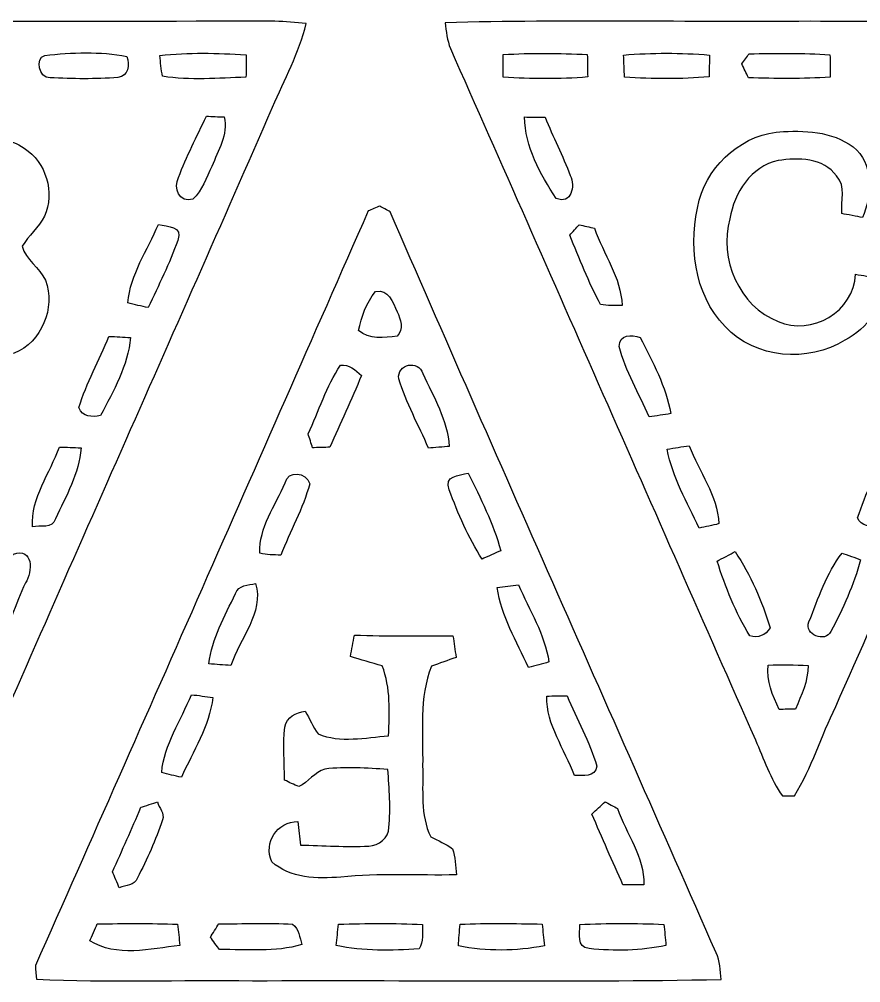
# Model space of a CAD drawing. Header units: centimetres. Extents: x -10.2 to 10.2, y -13.4 to 13.3.
# Drawn here: x -2.3 to 3.07, y 7.19 to 13.34 of the extents above; entities that cross this region are included whole.
import ezdxf

# ---------------------------------------------------------------- set-up
doc = ezdxf.new("R2010")
doc.units = ezdxf.units.CM
doc.header["$MEASUREMENT"] = 0
doc.layers.add('Camada 1', color=7, linetype='Continuous')

msp = doc.modelspace()

# ---------------------------------------------------------------- linework, layer by layer
at = {"layer": 'Camada 1', "color": 156}
for points, knots in [([(-4.86692, 13.31418), (-4.80835, 13.31912), (-4.74944, 13.3237), (-4.69018, 13.32441), (-4.69018, 13.32441), (-3.34997, 13.32476), (-2.00978, 13.32441), (-0.66957, 13.32476), (-0.66957, 13.32476), (-0.60254, 13.32441), (-0.53586, 13.31806), (-0.46955, 13.30995), (-0.46955, 13.30995), (-0.5154, 13.12298), (-0.60819, 12.95293), (-0.68367, 12.7769), (-0.68367, 12.7769), (-1.32467, 11.31181), (-1.97801, 9.85202), (-2.61584, 8.38552), (-2.61584, 8.38552), (-2.65148, 8.38411), (-2.68639, 8.3827), (-2.72167, 8.38129), (-2.72167, 8.38129), (-3.42159, 9.94515), (-4.10491, 11.51678), (-4.80024, 13.08276), (-4.80024, 13.08276), (-4.83588, 13.15543), (-4.8588, 13.2334), (-4.86692, 13.31418)], [0, 0, 0, 0, 0.1111111, 0.1111111, 0.1111111, 0.1111111, 0.2222222, 0.2222222, 0.2222222, 0.2222222, 0.3333333, 0.3333333, 0.3333333, 0.3333333, 0.4444444, 0.4444444, 0.4444444, 0.4444444, 0.5555556, 0.5555556, 0.5555556, 0.5555556, 0.6666667, 0.6666667, 0.6666667, 0.6666667, 0.7777778, 0.7777778, 0.7777778, 0.7777778, 1, 1, 1, 1]), ([(0.41768, 13.31595), (1.19486, 13.33641), (1.97309, 13.31841), (2.75061, 13.32512), (2.75061, 13.32512), (3.43322, 13.31806), (4.11692, 13.33782), (4.79918, 13.31453), (4.79918, 13.31453), (4.79178, 13.26056), (4.78825, 13.20518), (4.76708, 13.15472), (4.76708, 13.15472), (4.14796, 11.75419), (3.53094, 10.35261), (2.91253, 8.95173), (2.91253, 8.95173), (2.82081, 8.76334), (2.75802, 8.5605), (2.64829, 8.38129), (2.64829, 8.38129), (2.62924, 8.38129), (2.59115, 8.38094), (2.5721, 8.38094), (2.5721, 8.38094), (2.49519, 8.49029), (2.45251, 8.61836), (2.39888, 8.73936), (2.39888, 8.73936), (1.74978, 10.20973), (1.10277, 11.68118), (0.45191, 13.15084), (0.45191, 13.15084), (0.43003, 13.20341), (0.42579, 13.26056), (0.41768, 13.31595)], [0, 0, 0, 0, 0.1, 0.1, 0.1, 0.1, 0.2, 0.2, 0.2, 0.2, 0.3, 0.3, 0.3, 0.3, 0.4, 0.4, 0.4, 0.4, 0.5, 0.5, 0.5, 0.5, 0.6, 0.6, 0.6, 0.6, 0.7, 0.7, 0.7, 0.7, 0.8, 0.8, 0.8, 0.8, 1, 1, 1, 1]), ([(-2.13924, 13.10745), (-2.13924, 13.10745), (-2.13924, 13.10745), (-2.13924, 13.10745), (-2.13924, 13.10745), (-2.20169, 13.09088), (-2.17805, 12.96105), (-2.10502, 12.96493), (-2.10502, 12.96493), (-1.96074, 12.95646), (-1.81539, 12.95576), (-1.67145, 12.96564), (-1.67145, 12.96564), (-1.60408, 12.97446), (-1.59702, 13.04501), (-1.61361, 13.0997), (-1.61361, 13.0997), (-1.78505, 13.13532), (-1.96603, 13.12474), (-2.13924, 13.10745)], [0, 0, 0, 0, 0.1666667, 0.1666667, 0.1666667, 0.1666667, 0.3333333, 0.3333333, 0.3333333, 0.3333333, 0.5, 0.5, 0.5, 0.5, 0.6666667, 0.6666667, 0.6666667, 0.6666667, 1, 1, 1, 1]), ([(-1.40334, 13.10675), (-1.40334, 13.10675), (-1.40334, 13.10675), (-1.40334, 13.10675), (-1.40334, 13.10675), (-1.39946, 13.0623), (-1.39664, 13.0175), (-1.38606, 12.97375), (-1.38606, 12.97375), (-1.21038, 12.94729), (-1.03082, 12.96105), (-0.85372, 12.96846), (-0.85372, 12.96846), (-0.85336, 13.01608), (-0.85302, 13.06371), (-0.85336, 13.11098), (-0.85336, 13.11098), (-1.03645, 13.12227), (-1.22096, 13.12757), (-1.40334, 13.10675)], [0, 0, 0, 0, 0.1666667, 0.1666667, 0.1666667, 0.1666667, 0.3333333, 0.3333333, 0.3333333, 0.3333333, 0.5, 0.5, 0.5, 0.5, 0.6666667, 0.6666667, 0.6666667, 0.6666667, 1, 1, 1, 1]), ([(0.78916, 13.11204), (0.78916, 13.11204), (0.78916, 13.11204), (0.78916, 13.11204), (0.78916, 13.11204), (0.78846, 13.06442), (0.78846, 13.01644), (0.7888, 12.96882), (0.7888, 12.96882), (0.96838, 12.95576), (1.14899, 12.95505), (1.3282, 12.96951), (1.3282, 12.96951), (1.32785, 13.01714), (1.32679, 13.06476), (1.32574, 13.11239), (1.32574, 13.11239), (1.14687, 13.12192), (0.96767, 13.12403), (0.78916, 13.11204)], [0, 0, 0, 0, 0.1666667, 0.1666667, 0.1666667, 0.1666667, 0.3333333, 0.3333333, 0.3333333, 0.3333333, 0.5, 0.5, 0.5, 0.5, 0.6666667, 0.6666667, 0.6666667, 0.6666667, 1, 1, 1, 1]), ([(1.55787, 13.10922), (1.55787, 13.10922), (1.55787, 13.10922), (1.55787, 13.10922), (1.55787, 13.10922), (1.55892, 13.0623), (1.56104, 13.01537), (1.5642, 12.96846), (1.5642, 12.96846), (1.74378, 12.95576), (1.92439, 12.95541), (2.10431, 12.97022), (2.10431, 12.97022), (2.10502, 13.01644), (2.10538, 13.063), (2.10538, 13.10922), (2.10538, 13.10922), (1.92334, 13.12474), (1.73989, 13.12474), (1.55787, 13.10922)], [0, 0, 0, 0, 0.1666667, 0.1666667, 0.1666667, 0.1666667, 0.3333333, 0.3333333, 0.3333333, 0.3333333, 0.5, 0.5, 0.5, 0.5, 0.6666667, 0.6666667, 0.6666667, 0.6666667, 1, 1, 1, 1]), ([(2.31245, 13.05348), (2.31245, 13.05348), (2.31245, 13.05348), (2.31245, 13.05348), (2.31245, 13.05348), (2.32621, 13.02384), (2.33997, 12.99457), (2.35479, 12.96493), (2.35479, 12.96493), (2.52871, 12.95823), (2.70298, 12.95576), (2.87689, 12.96916), (2.87689, 12.96916), (2.87689, 13.01679), (2.87655, 13.06407), (2.87548, 13.11133), (2.87548, 13.11133), (2.70369, 13.12474), (2.53083, 13.1198), (2.35866, 13.11733), (2.35866, 13.11733), (2.34702, 13.10145), (2.32409, 13.06935), (2.31245, 13.05348)], [0, 0, 0, 0, 0.1428571, 0.1428571, 0.1428571, 0.1428571, 0.2857143, 0.2857143, 0.2857143, 0.2857143, 0.4285714, 0.4285714, 0.4285714, 0.4285714, 0.5714286, 0.5714286, 0.5714286, 0.5714286, 0.7142857, 0.7142857, 0.7142857, 0.7142857, 1, 1, 1, 1]), ([(-1.10666, 12.71905), (-1.10666, 12.71905), (-1.10666, 12.71905), (-1.10666, 12.71905), (-1.10666, 12.71905), (-1.1684, 12.58992), (-1.23296, 12.46187), (-1.28447, 12.32852), (-1.28447, 12.32852), (-1.31692, 12.26114), (-1.28269, 12.16236), (-1.19238, 12.18988), (-1.19238, 12.18988), (-1.13242, 12.24597), (-1.10666, 12.32675), (-1.07209, 12.39908), (-1.07209, 12.39908), (-1.03082, 12.49962), (-0.96801, 12.60086), (-0.99201, 12.7141), (-0.99201, 12.7141), (-1.03046, 12.71587), (-1.06856, 12.71728), (-1.10666, 12.71905)], [0, 0, 0, 0, 0.1428571, 0.1428571, 0.1428571, 0.1428571, 0.2857143, 0.2857143, 0.2857143, 0.2857143, 0.4285714, 0.4285714, 0.4285714, 0.4285714, 0.5714286, 0.5714286, 0.5714286, 0.5714286, 0.7142857, 0.7142857, 0.7142857, 0.7142857, 1, 1, 1, 1]), ([(1.12676, 12.19446), (1.12676, 12.19446), (1.12676, 12.19446), (1.12676, 12.19446), (1.12676, 12.19446), (1.22449, 12.15425), (1.24989, 12.27242), (1.21708, 12.34087), (1.21708, 12.34087), (1.16945, 12.46751), (1.10737, 12.58817), (1.05587, 12.71305), (1.05587, 12.71305), (1.02305, 12.7134), (0.95778, 12.71375), (0.92533, 12.7141), (0.92533, 12.7141), (0.92638, 12.52502), (1.02658, 12.34898), (1.12676, 12.19446)], [0, 0, 0, 0, 0.1666667, 0.1666667, 0.1666667, 0.1666667, 0.3333333, 0.3333333, 0.3333333, 0.3333333, 0.5, 0.5, 0.5, 0.5, 0.6666667, 0.6666667, 0.6666667, 0.6666667, 1, 1, 1, 1]), ([(2.04116, 12.18388), (2.04116, 12.18388), (2.04116, 12.18388), (2.04116, 12.18388), (2.04116, 12.18388), (1.97061, 11.91083), (2.0013, 11.58627), (2.20627, 11.37637), (2.20627, 11.37637), (2.39959, 11.16999), (2.73473, 11.14459), (2.97144, 11.29065), (2.97144, 11.29065), (3.1108, 11.3605), (3.23849, 11.51572), (3.17853, 11.68011), (3.17853, 11.68011), (3.13336, 11.6967), (3.08539, 11.70269), (3.03812, 11.71081), (3.03812, 11.71081), (3.03283, 11.47445), (2.75554, 11.31322), (2.54528, 11.40918), (2.54528, 11.40918), (2.29446, 11.50443), (2.16605, 11.8117), (2.23626, 12.06429), (2.23626, 12.06429), (2.26342, 12.22939), (2.37067, 12.40013), (2.54458, 12.43612), (2.54458, 12.43612), (2.67263, 12.45552), (2.8335, 12.45481), (2.91711, 12.33769), (2.91711, 12.33769), (2.98062, 12.27172), (2.94286, 12.17788), (2.95205, 12.09745), (2.95205, 12.09745), (2.9845, 12.09145), (3.05011, 12.0791), (3.08292, 12.07311), (3.08292, 12.07311), (3.14147, 12.20858), (3.15453, 12.38743), (3.04765, 12.50244), (3.04765, 12.50244), (2.92135, 12.61638), (2.74002, 12.62979), (2.57774, 12.62097), (2.57774, 12.62097), (2.32903, 12.6118), (2.10643, 12.42165), (2.04116, 12.18388)], [0, 0, 0, 0, 0.0666667, 0.0666667, 0.0666667, 0.0666667, 0.1333333, 0.1333333, 0.1333333, 0.1333333, 0.2, 0.2, 0.2, 0.2, 0.2666667, 0.2666667, 0.2666667, 0.2666667, 0.3333333, 0.3333333, 0.3333333, 0.3333333, 0.4, 0.4, 0.4, 0.4, 0.4666667, 0.4666667, 0.4666667, 0.4666667, 0.5333333, 0.5333333, 0.5333333, 0.5333333, 0.6, 0.6, 0.6, 0.6, 0.6666667, 0.6666667, 0.6666667, 0.6666667, 0.7333333, 0.7333333, 0.7333333, 0.7333333, 0.8, 0.8, 0.8, 0.8, 0.8666667, 0.8666667, 0.8666667, 0.8666667, 1, 1, 1, 1]), ([(-2.56857, 12.56382), (-2.56857, 12.56382), (-2.56857, 12.56382), (-2.56857, 12.56382), (-2.56857, 12.56382), (-2.49344, 12.47457), (-2.38865, 12.40049), (-2.36466, 12.27878), (-2.36466, 12.27878), (-2.31951, 12.15248), (-2.43592, 12.05052), (-2.52518, 11.98209), (-2.52518, 11.98209), (-2.52411, 11.91683), (-2.52659, 11.85121), (-2.51812, 11.7863), (-2.51812, 11.7863), (-2.44722, 11.71398), (-2.37737, 11.63813), (-2.34385, 11.53971), (-2.34385, 11.53971), (-2.37771, 11.40495), (-2.46133, 11.29523), (-2.56187, 11.20281), (-2.56187, 11.20281), (-2.48637, 11.20034), (-2.40911, 11.19011), (-2.33432, 11.20668), (-2.33432, 11.20668), (-2.1583, 11.27618), (-2.06833, 11.49702), (-2.1343, 11.67236), (-2.1343, 11.67236), (-2.1717, 11.75314), (-2.25953, 11.80253), (-2.28389, 11.88966), (-2.28389, 11.88966), (-2.23943, 11.95598), (-2.1791, 12.01067), (-2.13995, 12.08051), (-2.13995, 12.08051), (-2.07327, 12.23151), (-2.12936, 12.42624), (-2.27083, 12.51443), (-2.27083, 12.51443), (-2.35549, 12.58111), (-2.46839, 12.56841), (-2.56857, 12.56382)], [0, 0, 0, 0, 0.0769231, 0.0769231, 0.0769231, 0.0769231, 0.1538462, 0.1538462, 0.1538462, 0.1538462, 0.2307692, 0.2307692, 0.2307692, 0.2307692, 0.3076923, 0.3076923, 0.3076923, 0.3076923, 0.3846154, 0.3846154, 0.3846154, 0.3846154, 0.4615385, 0.4615385, 0.4615385, 0.4615385, 0.5384615, 0.5384615, 0.5384615, 0.5384615, 0.6153846, 0.6153846, 0.6153846, 0.6153846, 0.6923077, 0.6923077, 0.6923077, 0.6923077, 0.7692308, 0.7692308, 0.7692308, 0.7692308, 0.8461538, 0.8461538, 0.8461538, 0.8461538, 1, 1, 1, 1]), ([(-0.07301, 12.11438), (-0.05467, 12.12215), (-0.01834, 12.13731), (0, 12.14508), (0, 12.14508), (0.01658, 12.1359), (0.05009, 12.11791), (0.06667, 12.10909), (0.06667, 12.10909), (0.75318, 10.52971), (1.45486, 8.95667), (2.14806, 7.38011), (2.14806, 7.38011), (2.17346, 7.32683), (2.17487, 7.26722), (2.18086, 7.20936), (2.18086, 7.20936), (1.18356, 7.19137), (0.1852, 7.20653), (-0.81244, 7.2016), (-0.81244, 7.2016), (-1.27212, 7.20794), (-1.73248, 7.18889), (-2.1918, 7.21218), (-2.1918, 7.21218), (-2.19357, 7.23335), (-2.19709, 7.27638), (-2.19886, 7.29791), (-2.19886, 7.29791), (-1.4866, 8.90164), (-0.78034, 10.50819), (-0.07301, 12.11438)], [0, 0, 0, 0, 0.1111111, 0.1111111, 0.1111111, 0.1111111, 0.2222222, 0.2222222, 0.2222222, 0.2222222, 0.3333333, 0.3333333, 0.3333333, 0.3333333, 0.4444444, 0.4444444, 0.4444444, 0.4444444, 0.5555556, 0.5555556, 0.5555556, 0.5555556, 0.6666667, 0.6666667, 0.6666667, 0.6666667, 0.7777778, 0.7777778, 0.7777778, 0.7777778, 1, 1, 1, 1]), ([(-1.41286, 12.02901), (-1.41286, 12.02901), (-1.41286, 12.02901), (-1.41286, 12.02901), (-1.41286, 12.02901), (-1.48237, 11.86462), (-1.59208, 11.70869), (-1.60867, 11.52842), (-1.60867, 11.52842), (-1.56598, 11.51572), (-1.52188, 11.5069), (-1.47778, 11.49808), (-1.47778, 11.49808), (-1.41216, 11.63954), (-1.34126, 11.77924), (-1.28939, 11.92671), (-1.28939, 11.92671), (-1.25482, 12.01842), (-1.3529, 12.01314), (-1.41286, 12.02901)], [0, 0, 0, 0, 0.1666667, 0.1666667, 0.1666667, 0.1666667, 0.3333333, 0.3333333, 0.3333333, 0.3333333, 0.5, 0.5, 0.5, 0.5, 0.6666667, 0.6666667, 0.6666667, 0.6666667, 1, 1, 1, 1]), ([(1.21355, 11.96057), (1.21355, 11.96057), (1.21355, 11.96057), (1.21355, 11.96057), (1.21355, 11.96057), (1.27565, 11.81135), (1.33278, 11.65895), (1.41076, 11.51678), (1.41076, 11.51678), (1.45591, 11.50937), (1.50176, 11.5122), (1.54763, 11.51184), (1.54763, 11.51184), (1.54305, 11.69069), (1.42662, 11.83852), (1.37266, 12.00396), (1.37266, 12.00396), (1.3395, 12.01173), (1.30632, 12.01913), (1.27353, 12.02654), (1.27353, 12.02654), (1.25871, 12.00996), (1.22836, 11.97715), (1.21355, 11.96057)], [0, 0, 0, 0, 0.1428571, 0.1428571, 0.1428571, 0.1428571, 0.2857143, 0.2857143, 0.2857143, 0.2857143, 0.4285714, 0.4285714, 0.4285714, 0.4285714, 0.5714286, 0.5714286, 0.5714286, 0.5714286, 0.7142857, 0.7142857, 0.7142857, 0.7142857, 1, 1, 1, 1]), ([(-0.0268, 11.59968), (-0.0268, 11.59968), (-0.0268, 11.59968), (-0.0268, 11.59968), (-0.0268, 11.59968), (-0.08395, 11.52807), (-0.11782, 11.44023), (-0.13475, 11.35097), (-0.13475, 11.35097), (-0.06667, 11.29242), (0.02857, 11.3044), (0.11077, 11.3164), (0.11077, 11.3164), (0.15628, 11.35803), (0.13263, 11.424), (0.11219, 11.47162), (0.11219, 11.47162), (0.08325, 11.53054), (0.05749, 11.62084), (-0.0268, 11.59968)], [0, 0, 0, 0, 0.1666667, 0.1666667, 0.1666667, 0.1666667, 0.3333333, 0.3333333, 0.3333333, 0.3333333, 0.5, 0.5, 0.5, 0.5, 0.6666667, 0.6666667, 0.6666667, 0.6666667, 1, 1, 1, 1]), ([(1.53, 11.24866), (1.53, 11.24866), (1.53, 11.24866), (1.53, 11.24866), (1.53, 11.24866), (1.57127, 11.09132), (1.65522, 10.94846), (1.72084, 10.80028), (1.72084, 10.80028), (1.76705, 10.80664), (1.81327, 10.81334), (1.86019, 10.8211), (1.86019, 10.8211), (1.82667, 10.99396), (1.74378, 11.15236), (1.66441, 11.30758), (1.66441, 11.30758), (1.60867, 11.32804), (1.52822, 11.32663), (1.53, 11.24866)], [0, 0, 0, 0, 0.1666667, 0.1666667, 0.1666667, 0.1666667, 0.3333333, 0.3333333, 0.3333333, 0.3333333, 0.5, 0.5, 0.5, 0.5, 0.6666667, 0.6666667, 0.6666667, 0.6666667, 1, 1, 1, 1]), ([(-1.72895, 11.31358), (-1.72895, 11.31358), (-1.72895, 11.31358), (-1.72895, 11.31358), (-1.72895, 11.31358), (-1.79069, 11.16153), (-1.87289, 11.0176), (-1.92017, 10.8599), (-1.92017, 10.8599), (-1.89759, 10.79923), (-1.8369, 10.79676), (-1.78257, 10.80946), (-1.78257, 10.80946), (-1.69791, 10.96468), (-1.60901, 11.12801), (-1.59032, 11.30652), (-1.59032, 11.30652), (-1.63653, 11.30969), (-1.68275, 11.31216), (-1.72895, 11.31358)], [0, 0, 0, 0, 0.1666667, 0.1666667, 0.1666667, 0.1666667, 0.3333333, 0.3333333, 0.3333333, 0.3333333, 0.5, 0.5, 0.5, 0.5, 0.6666667, 0.6666667, 0.6666667, 0.6666667, 1, 1, 1, 1]), ([(-0.45649, 10.69128), (-0.45649, 10.69128), (-0.45649, 10.69128), (-0.45649, 10.69128), (-0.45649, 10.69128), (-0.44944, 10.66905), (-0.43602, 10.62531), (-0.42932, 10.60344), (-0.42932, 10.60344), (-0.40145, 10.60414), (-0.34607, 10.60555), (-0.31855, 10.60626), (-0.31855, 10.60626), (-0.25011, 10.75866), (-0.17814, 10.9093), (-0.11711, 11.06487), (-0.11711, 11.06487), (-0.15592, 11.09802), (-0.19437, 11.13825), (-0.25047, 11.12943), (-0.25047, 11.12943), (-0.34008, 10.99431), (-0.3891, 10.83768), (-0.45649, 10.69128)], [0, 0, 0, 0, 0.1428571, 0.1428571, 0.1428571, 0.1428571, 0.2857143, 0.2857143, 0.2857143, 0.2857143, 0.4285714, 0.4285714, 0.4285714, 0.4285714, 0.5714286, 0.5714286, 0.5714286, 0.5714286, 0.7142857, 0.7142857, 0.7142857, 0.7142857, 1, 1, 1, 1]), ([(0.12171, 11.043), (0.12171, 11.043), (0.12171, 11.043), (0.12171, 11.043), (0.12171, 11.043), (0.16968, 10.88954), (0.24765, 10.74737), (0.31221, 10.60061), (0.31221, 10.60061), (0.345, 10.60344), (0.41098, 10.60908), (0.44379, 10.61191), (0.44379, 10.61191), (0.4339, 10.77948), (0.34395, 10.92764), (0.27515, 11.07686), (0.27515, 11.07686), (0.2494, 11.16541), (0.10865, 11.13931), (0.12171, 11.043)], [0, 0, 0, 0, 0.1666667, 0.1666667, 0.1666667, 0.1666667, 0.3333333, 0.3333333, 0.3333333, 0.3333333, 0.5, 0.5, 0.5, 0.5, 0.6666667, 0.6666667, 0.6666667, 0.6666667, 1, 1, 1, 1]), ([(-2.04435, 10.60767), (-2.04435, 10.60767), (-2.04435, 10.60767), (-2.04435, 10.60767), (-2.04435, 10.60767), (-2.10572, 10.4401), (-2.22744, 10.28523), (-2.21721, 10.09896), (-2.21721, 10.09896), (-2.16712, 10.10955), (-2.08879, 10.08203), (-2.07115, 10.14941), (-2.07115, 10.14941), (-2.00306, 10.29441), (-1.91805, 10.43869), (-1.90712, 10.60203), (-1.90712, 10.60203), (-1.95333, 10.60484), (-1.99884, 10.60661), (-2.04435, 10.60767)], [0, 0, 0, 0, 0.1666667, 0.1666667, 0.1666667, 0.1666667, 0.3333333, 0.3333333, 0.3333333, 0.3333333, 0.5, 0.5, 0.5, 0.5, 0.6666667, 0.6666667, 0.6666667, 0.6666667, 1, 1, 1, 1]), ([(1.8362, 10.59356), (1.8362, 10.59356), (1.8362, 10.59356), (1.8362, 10.59356), (1.8362, 10.59356), (1.86901, 10.414), (1.96461, 10.25489), (2.03941, 10.09085), (2.03941, 10.09085), (2.08138, 10.09896), (2.12407, 10.10673), (2.16605, 10.11872), (2.16605, 10.11872), (2.15759, 10.29793), (2.04011, 10.45139), (1.97696, 10.61613), (1.97696, 10.61613), (1.93004, 10.60908), (1.88277, 10.60167), (1.8362, 10.59356)], [0, 0, 0, 0, 0.1666667, 0.1666667, 0.1666667, 0.1666667, 0.3333333, 0.3333333, 0.3333333, 0.3333333, 0.5, 0.5, 0.5, 0.5, 0.6666667, 0.6666667, 0.6666667, 0.6666667, 1, 1, 1, 1]), ([(3.25084, 10.6052), (3.25084, 10.6052), (3.25084, 10.6052), (3.25084, 10.6052), (3.25084, 10.6052), (3.16723, 10.46444), (3.10585, 10.30957), (3.05118, 10.15541), (3.05118, 10.15541), (3.07481, 10.10073), (3.13584, 10.10179), (3.18523, 10.08944), (3.18523, 10.08944), (3.25649, 10.25842), (3.37784, 10.41893), (3.37784, 10.60838), (3.37784, 10.60838), (3.33516, 10.60979), (3.29282, 10.60873), (3.25084, 10.6052)], [0, 0, 0, 0, 0.1666667, 0.1666667, 0.1666667, 0.1666667, 0.3333333, 0.3333333, 0.3333333, 0.3333333, 0.5, 0.5, 0.5, 0.5, 0.6666667, 0.6666667, 0.6666667, 0.6666667, 1, 1, 1, 1]), ([(-0.6043, 10.37872), (-0.6043, 10.37872), (-0.6043, 10.37872), (-0.6043, 10.37872), (-0.6043, 10.37872), (-0.66569, 10.23443), (-0.77223, 10.09332), (-0.76446, 9.9314), (-0.76446, 9.9314), (-0.72178, 9.91834), (-0.67627, 9.92011), (-0.63183, 9.91729), (-0.63183, 9.91729), (-0.57114, 10.06968), (-0.48965, 10.21468), (-0.44626, 10.37343), (-0.44626, 10.37343), (-0.46848, 10.44751), (-0.58596, 10.46268), (-0.6043, 10.37872)], [0, 0, 0, 0, 0.1666667, 0.1666667, 0.1666667, 0.1666667, 0.3333333, 0.3333333, 0.3333333, 0.3333333, 0.5, 0.5, 0.5, 0.5, 0.6666667, 0.6666667, 0.6666667, 0.6666667, 1, 1, 1, 1]), ([(0.4445, 10.33497), (0.4445, 10.33497), (0.4445, 10.33497), (0.4445, 10.33497), (0.4445, 10.33497), (0.49988, 10.18151), (0.5669, 10.03087), (0.65369, 9.89223), (0.65369, 9.89223), (0.68367, 9.906), (0.74295, 9.93281), (0.77294, 9.94621), (0.77294, 9.94621), (0.72602, 10.11977), (0.64416, 10.28099), (0.56479, 10.44151), (0.56479, 10.44151), (0.50375, 10.42564), (0.40957, 10.42564), (0.4445, 10.33497)], [0, 0, 0, 0, 0.1666667, 0.1666667, 0.1666667, 0.1666667, 0.3333333, 0.3333333, 0.3333333, 0.3333333, 0.5, 0.5, 0.5, 0.5, 0.6666667, 0.6666667, 0.6666667, 0.6666667, 1, 1, 1, 1]), ([(-2.5534, 9.48619), (-2.5534, 9.48619), (-2.5534, 9.48619), (-2.5534, 9.48619), (-2.5534, 9.48619), (-2.54105, 9.46008), (-2.51636, 9.40787), (-2.50401, 9.38176), (-2.50401, 9.38176), (-2.34456, 9.42586), (-2.33257, 9.61636), (-2.26094, 9.74019), (-2.26094, 9.74019), (-2.21473, 9.81216), (-2.21226, 9.9695), (-2.3382, 9.9247), (-2.3382, 9.9247), (-2.44122, 9.79734), (-2.47931, 9.63048), (-2.5534, 9.48619)], [0, 0, 0, 0, 0.1666667, 0.1666667, 0.1666667, 0.1666667, 0.3333333, 0.3333333, 0.3333333, 0.3333333, 0.5, 0.5, 0.5, 0.5, 0.6666667, 0.6666667, 0.6666667, 0.6666667, 1, 1, 1, 1]), ([(2.15477, 9.87954), (2.15477, 9.87954), (2.15477, 9.87954), (2.15477, 9.87954), (2.15477, 9.87954), (2.20802, 9.71444), (2.27224, 9.55004), (2.36395, 9.40223), (2.36395, 9.40223), (2.41864, 9.38776), (2.46133, 9.40469), (2.49273, 9.45303), (2.49273, 9.45303), (2.44369, 9.62483), (2.36714, 9.79064), (2.27012, 9.94057), (2.27012, 9.94057), (2.24119, 9.9254), (2.18334, 9.89471), (2.15477, 9.87954)], [0, 0, 0, 0, 0.1666667, 0.1666667, 0.1666667, 0.1666667, 0.3333333, 0.3333333, 0.3333333, 0.3333333, 0.5, 0.5, 0.5, 0.5, 0.6666667, 0.6666667, 0.6666667, 0.6666667, 1, 1, 1, 1]), ([(2.74143, 9.49113), (2.74143, 9.49113), (2.74143, 9.49113), (2.74143, 9.49113), (2.74143, 9.49113), (2.70615, 9.41175), (2.84868, 9.35566), (2.88042, 9.43115), (2.88042, 9.43115), (2.96157, 9.57509), (3.02648, 9.72925), (3.07128, 9.88836), (3.07128, 9.88836), (3.04165, 9.89929), (2.98238, 9.92081), (2.95239, 9.9314), (2.95239, 9.9314), (2.85396, 9.80087), (2.79929, 9.64247), (2.74143, 9.49113)], [0, 0, 0, 0, 0.1666667, 0.1666667, 0.1666667, 0.1666667, 0.3333333, 0.3333333, 0.3333333, 0.3333333, 0.5, 0.5, 0.5, 0.5, 0.6666667, 0.6666667, 0.6666667, 0.6666667, 1, 1, 1, 1]), ([(-0.92039, 9.6721), (-0.92039, 9.6721), (-0.92039, 9.6721), (-0.92039, 9.6721), (-0.92039, 9.6721), (-0.99024, 9.52887), (-1.07244, 9.38494), (-1.09078, 9.22443), (-1.09078, 9.22443), (-1.04386, 9.22019), (-0.99694, 9.21667), (-0.94967, 9.21384), (-0.94967, 9.21384), (-0.89675, 9.38671), (-0.73518, 9.54898), (-0.79269, 9.73772), (-0.79269, 9.73772), (-0.8396, 9.72361), (-0.90311, 9.7289), (-0.92039, 9.6721)], [0, 0, 0, 0, 0.1666667, 0.1666667, 0.1666667, 0.1666667, 0.3333333, 0.3333333, 0.3333333, 0.3333333, 0.5, 0.5, 0.5, 0.5, 0.6666667, 0.6666667, 0.6666667, 0.6666667, 1, 1, 1, 1]), ([(0.75106, 9.71126), (0.75106, 9.71126), (0.75106, 9.71126), (0.75106, 9.71126), (0.75106, 9.71126), (0.77576, 9.52782), (0.87524, 9.36695), (0.95037, 9.2008), (0.95037, 9.2008), (0.99413, 9.21173), (1.03786, 9.22231), (1.08091, 9.23643), (1.08091, 9.23643), (1.05516, 9.41246), (0.95496, 9.56662), (0.88652, 9.7289), (0.88652, 9.7289), (0.84101, 9.72361), (0.79587, 9.71796), (0.75106, 9.71126)], [0, 0, 0, 0, 0.1666667, 0.1666667, 0.1666667, 0.1666667, 0.3333333, 0.3333333, 0.3333333, 0.3333333, 0.5, 0.5, 0.5, 0.5, 0.6666667, 0.6666667, 0.6666667, 0.6666667, 1, 1, 1, 1]), ([(-0.16087, 9.40752), (-0.16087, 9.40752), (-0.16087, 9.40752), (-0.16087, 9.40752), (-0.16087, 9.40752), (-0.16932, 9.36166), (-0.17814, 9.3158), (-0.18696, 9.26994), (-0.18696, 9.26994), (-0.11959, 9.25018), (-0.05221, 9.23008), (0.01622, 9.21173), (0.01622, 9.21173), (0.07126, 9.06955), (0.06278, 8.91469), (0.05715, 8.76511), (0.05715, 8.76511), (-0.09172, 8.75276), (-0.25011, 8.71855), (-0.3937, 8.77675), (-0.3937, 8.77675), (-0.42579, 8.82227), (-0.44838, 8.87341), (-0.47483, 8.92174), (-0.47483, 8.92174), (-0.53481, 8.91187), (-0.59302, 8.88717), (-0.60607, 8.82085), (-0.60607, 8.82085), (-0.62018, 8.70832), (-0.60749, 8.59508), (-0.60713, 8.48218), (-0.60713, 8.48218), (-0.5775, 8.46701), (-0.54715, 8.45326), (-0.51611, 8.4402), (-0.51611, 8.4402), (-0.45614, 8.47054), (-0.41451, 8.53193), (-0.3496, 8.55238), (-0.3496, 8.55238), (-0.21624, 8.56932), (-0.08149, 8.55802), (0.05221, 8.54991), (0.05221, 8.54991), (0.06032, 8.42715), (0.07301, 8.30297), (0.05785, 8.17986), (0.05785, 8.17986), (0.05961, 8.11212), (-0.00599, 8.06344), (-0.06914, 8.06132), (-0.06914, 8.06132), (-0.21483, 8.05215), (-0.36054, 8.06626), (-0.50623, 8.06661), (-0.50623, 8.06661), (-0.51152, 8.11705), (-0.51681, 8.16751), (-0.52175, 8.21795), (-0.52175, 8.21795), (-0.65617, 8.21619), (-0.74188, 8.08425), (-0.68896, 7.96148), (-0.68896, 7.96148), (-0.57221, 7.85283), (-0.39792, 7.85247), (-0.24835, 7.86306), (-0.24835, 7.86306), (-0.00282, 7.88952), (0.24411, 7.87118), (0.49035, 7.87788), (0.49035, 7.87788), (0.48331, 7.93362), (0.48541, 7.99182), (0.46426, 8.04439), (0.46426, 8.04439), (0.42157, 8.07507), (0.37287, 8.09625), (0.32631, 8.11917), (0.32631, 8.11917), (0.25681, 8.26028), (0.27905, 8.42151), (0.27445, 8.5732), (0.27445, 8.5732), (0.27763, 8.78522), (0.25082, 9.00677), (0.33019, 9.20891), (0.33019, 9.20891), (0.38311, 9.2269), (0.43532, 9.2463), (0.48789, 9.26535), (0.48789, 9.26535), (0.48153, 9.31156), (0.47483, 9.35778), (0.46813, 9.40364), (0.46813, 9.40364), (0.25822, 9.40258), (0.04867, 9.39905), (-0.16087, 9.40752)], [0, 0, 0, 0, 0.0384615, 0.0384615, 0.0384615, 0.0384615, 0.0769231, 0.0769231, 0.0769231, 0.0769231, 0.1153846, 0.1153846, 0.1153846, 0.1153846, 0.1538462, 0.1538462, 0.1538462, 0.1538462, 0.1923077, 0.1923077, 0.1923077, 0.1923077, 0.2307692, 0.2307692, 0.2307692, 0.2307692, 0.2692308, 0.2692308, 0.2692308, 0.2692308, 0.3076923, 0.3076923, 0.3076923, 0.3076923, 0.3461538, 0.3461538, 0.3461538, 0.3461538, 0.3846154, 0.3846154, 0.3846154, 0.3846154, 0.4230769, 0.4230769, 0.4230769, 0.4230769, 0.4615385, 0.4615385, 0.4615385, 0.4615385, 0.5, 0.5, 0.5, 0.5, 0.5384615, 0.5384615, 0.5384615, 0.5384615, 0.5769231, 0.5769231, 0.5769231, 0.5769231, 0.6153846, 0.6153846, 0.6153846, 0.6153846, 0.6538462, 0.6538462, 0.6538462, 0.6538462, 0.6923077, 0.6923077, 0.6923077, 0.6923077, 0.7307692, 0.7307692, 0.7307692, 0.7307692, 0.7692308, 0.7692308, 0.7692308, 0.7692308, 0.8076923, 0.8076923, 0.8076923, 0.8076923, 0.8461538, 0.8461538, 0.8461538, 0.8461538, 0.8846154, 0.8846154, 0.8846154, 0.8846154, 0.9230769, 0.9230769, 0.9230769, 0.9230769, 1, 1, 1, 1]), ([(2.48108, 9.21667), (2.48108, 9.21667), (2.48108, 9.21667), (2.48108, 9.21667), (2.48108, 9.21667), (2.46873, 9.11542), (2.50895, 9.02229), (2.55128, 8.93339), (2.55128, 8.93339), (2.58585, 8.93374), (2.62078, 8.93409), (2.6557, 8.93445), (2.6557, 8.93445), (2.69346, 9.02405), (2.73543, 9.11436), (2.73614, 9.21384), (2.73614, 9.21384), (2.65112, 9.21843), (2.56575, 9.21914), (2.48108, 9.21667)], [0, 0, 0, 0, 0.1666667, 0.1666667, 0.1666667, 0.1666667, 0.3333333, 0.3333333, 0.3333333, 0.3333333, 0.5, 0.5, 0.5, 0.5, 0.6666667, 0.6666667, 0.6666667, 0.6666667, 1, 1, 1, 1]), ([(-1.20261, 9.02723), (-1.20261, 9.02723), (-1.20261, 9.02723), (-1.20261, 9.02723), (-1.20261, 9.02723), (-1.26858, 8.86354), (-1.37583, 8.70866), (-1.39206, 8.53052), (-1.39206, 8.53052), (-1.35078, 8.51781), (-1.30844, 8.50935), (-1.26612, 8.50018), (-1.26612, 8.50018), (-1.19167, 8.66598), (-1.08725, 8.82508), (-1.06539, 9.00923), (-1.06539, 9.00923), (-1.11125, 9.01594), (-1.15675, 9.02193), (-1.20261, 9.02723)], [0, 0, 0, 0, 0.1666667, 0.1666667, 0.1666667, 0.1666667, 0.3333333, 0.3333333, 0.3333333, 0.3333333, 0.5, 0.5, 0.5, 0.5, 0.6666667, 0.6666667, 0.6666667, 0.6666667, 1, 1, 1, 1]), ([(1.06715, 9.0177), (1.06715, 9.0177), (1.06715, 9.0177), (1.06715, 9.0177), (1.06715, 9.0177), (1.06291, 8.83284), (1.18285, 8.67939), (1.24354, 8.51182), (1.24354, 8.51182), (1.29962, 8.51323), (1.37371, 8.49524), (1.38711, 8.57108), (1.38711, 8.57108), (1.3409, 8.72771), (1.25906, 8.87059), (1.19698, 9.02088), (1.19698, 9.02088), (1.15359, 9.02052), (1.11019, 9.01946), (1.06715, 9.0177)], [0, 0, 0, 0, 0.1666667, 0.1666667, 0.1666667, 0.1666667, 0.3333333, 0.3333333, 0.3333333, 0.3333333, 0.5, 0.5, 0.5, 0.5, 0.6666667, 0.6666667, 0.6666667, 0.6666667, 1, 1, 1, 1]), ([(-1.52471, 8.30862), (-1.52471, 8.30862), (-1.52471, 8.30862), (-1.52471, 8.30862), (-1.52471, 8.30862), (-1.58255, 8.17033), (-1.64465, 8.0338), (-1.70602, 7.89727), (-1.70602, 7.89727), (-1.69545, 7.87188), (-1.67393, 7.82072), (-1.66299, 7.79497), (-1.66299, 7.79497), (-1.62312, 7.81261), (-1.5642, 7.80837), (-1.54693, 7.85741), (-1.54693, 7.85741), (-1.4866, 7.97736), (-1.42909, 8.09978), (-1.38677, 8.22748), (-1.38677, 8.22748), (-1.3723, 8.26876), (-1.40794, 8.30509), (-1.41922, 8.34248), (-1.41922, 8.34248), (-1.44568, 8.33402), (-1.49825, 8.31708), (-1.52471, 8.30862)], [0, 0, 0, 0, 0.125, 0.125, 0.125, 0.125, 0.25, 0.25, 0.25, 0.25, 0.375, 0.375, 0.375, 0.375, 0.5, 0.5, 0.5, 0.5, 0.625, 0.625, 0.625, 0.625, 0.75, 0.75, 0.75, 0.75, 1, 1, 1, 1]), ([(1.35536, 8.26523), (1.35536, 8.26523), (1.35536, 8.26523), (1.35536, 8.26523), (1.35536, 8.26523), (1.41958, 8.11353), (1.4866, 7.96325), (1.55363, 7.81295), (1.55363, 7.81295), (1.59807, 7.81295), (1.64253, 7.81368), (1.68733, 7.81473), (1.68733, 7.81473), (1.69087, 7.99218), (1.57409, 8.13928), (1.51906, 8.30121), (1.51906, 8.30121), (1.49895, 8.31179), (1.45944, 8.33331), (1.43932, 8.3439), (1.43932, 8.3439), (1.41111, 8.31779), (1.38289, 8.29168), (1.35536, 8.26523)], [0, 0, 0, 0, 0.1428571, 0.1428571, 0.1428571, 0.1428571, 0.2857143, 0.2857143, 0.2857143, 0.2857143, 0.4285714, 0.4285714, 0.4285714, 0.4285714, 0.5714286, 0.5714286, 0.5714286, 0.5714286, 0.7142857, 0.7142857, 0.7142857, 0.7142857, 1, 1, 1, 1]), ([(-1.85103, 7.4563), (-1.85103, 7.4563), (-1.85103, 7.4563), (-1.85103, 7.4563), (-1.85103, 7.4563), (-1.68134, 7.35117), (-1.46332, 7.40339), (-1.27635, 7.42738), (-1.27635, 7.42738), (-1.28057, 7.47253), (-1.28517, 7.51733), (-1.2901, 7.56179), (-1.2901, 7.56179), (-1.4612, 7.56884), (-1.6323, 7.56742), (-1.8034, 7.56425), (-1.8034, 7.56425), (-1.81539, 7.53709), (-1.83938, 7.48312), (-1.85103, 7.4563)], [0, 0, 0, 0, 0.1666667, 0.1666667, 0.1666667, 0.1666667, 0.3333333, 0.3333333, 0.3333333, 0.3333333, 0.5, 0.5, 0.5, 0.5, 0.6666667, 0.6666667, 0.6666667, 0.6666667, 1, 1, 1, 1]), ([(-1.02799, 7.56496), (-1.02799, 7.56496), (-1.02799, 7.56496), (-1.02799, 7.56496), (-1.02799, 7.56496), (-1.04104, 7.54345), (-1.06749, 7.50005), (-1.08055, 7.47854), (-1.08055, 7.47854), (-1.0661, 7.45912), (-1.03716, 7.41997), (-1.0227, 7.40021), (-1.0227, 7.40021), (-0.84737, 7.40304), (-0.66815, 7.38187), (-0.49705, 7.43196), (-0.49705, 7.43196), (-0.51118, 7.47781), (-0.51505, 7.53073), (-0.55562, 7.5625), (-0.55562, 7.5625), (-0.71261, 7.57273), (-0.87066, 7.56425), (-1.02799, 7.56496)], [0, 0, 0, 0, 0.1428571, 0.1428571, 0.1428571, 0.1428571, 0.2857143, 0.2857143, 0.2857143, 0.2857143, 0.4285714, 0.4285714, 0.4285714, 0.4285714, 0.5714286, 0.5714286, 0.5714286, 0.5714286, 0.7142857, 0.7142857, 0.7142857, 0.7142857, 1, 1, 1, 1]), ([(-0.27727, 7.42738), (-0.27727, 7.42738), (-0.27727, 7.42738), (-0.27727, 7.42738), (-0.27727, 7.42738), (-0.10371, 7.38823), (0.07584, 7.39422), (0.25223, 7.4048), (0.25223, 7.4048), (0.28222, 7.45208), (0.27235, 7.50851), (0.27374, 7.56072), (0.27374, 7.56072), (0.09525, 7.5692), (-0.08361, 7.56849), (-0.26212, 7.56214), (-0.26212, 7.56214), (-0.26775, 7.51733), (-0.27305, 7.47253), (-0.27727, 7.42738)], [0, 0, 0, 0, 0.1666667, 0.1666667, 0.1666667, 0.1666667, 0.3333333, 0.3333333, 0.3333333, 0.3333333, 0.5, 0.5, 0.5, 0.5, 0.6666667, 0.6666667, 0.6666667, 0.6666667, 1, 1, 1, 1]), ([(0.50236, 7.4235), (0.50236, 7.4235), (0.50236, 7.4235), (0.50236, 7.4235), (0.50236, 7.4235), (0.68297, 7.38823), (0.87066, 7.38893), (1.05163, 7.4249), (1.05163, 7.4249), (1.04705, 7.47112), (1.0421, 7.51733), (1.03752, 7.5632), (1.03752, 7.5632), (0.86254, 7.56742), (0.68791, 7.5692), (0.51328, 7.56214), (0.51328, 7.56214), (0.50906, 7.51592), (0.50517, 7.46972), (0.50236, 7.4235)], [0, 0, 0, 0, 0.1666667, 0.1666667, 0.1666667, 0.1666667, 0.3333333, 0.3333333, 0.3333333, 0.3333333, 0.5, 0.5, 0.5, 0.5, 0.6666667, 0.6666667, 0.6666667, 0.6666667, 1, 1, 1, 1]), ([(1.2774, 7.56002), (1.2774, 7.56002), (1.2774, 7.56002), (1.2774, 7.56002), (1.2774, 7.56002), (1.28128, 7.50147), (1.2527, 7.41539), (1.33772, 7.40657), (1.33772, 7.40657), (1.50071, 7.39069), (1.66758, 7.3921), (1.82808, 7.42702), (1.82808, 7.42702), (1.82421, 7.47182), (1.81963, 7.51662), (1.81504, 7.56143), (1.81504, 7.56143), (1.63583, 7.56884), (1.45661, 7.5699), (1.2774, 7.56002)], [0, 0, 0, 0, 0.1666667, 0.1666667, 0.1666667, 0.1666667, 0.3333333, 0.3333333, 0.3333333, 0.3333333, 0.5, 0.5, 0.5, 0.5, 0.6666667, 0.6666667, 0.6666667, 0.6666667, 1, 1, 1, 1])]:
    msp.add_open_spline(points, degree=3, knots=knots, dxfattribs=at)

doc.saveas('drawing.dxf')
